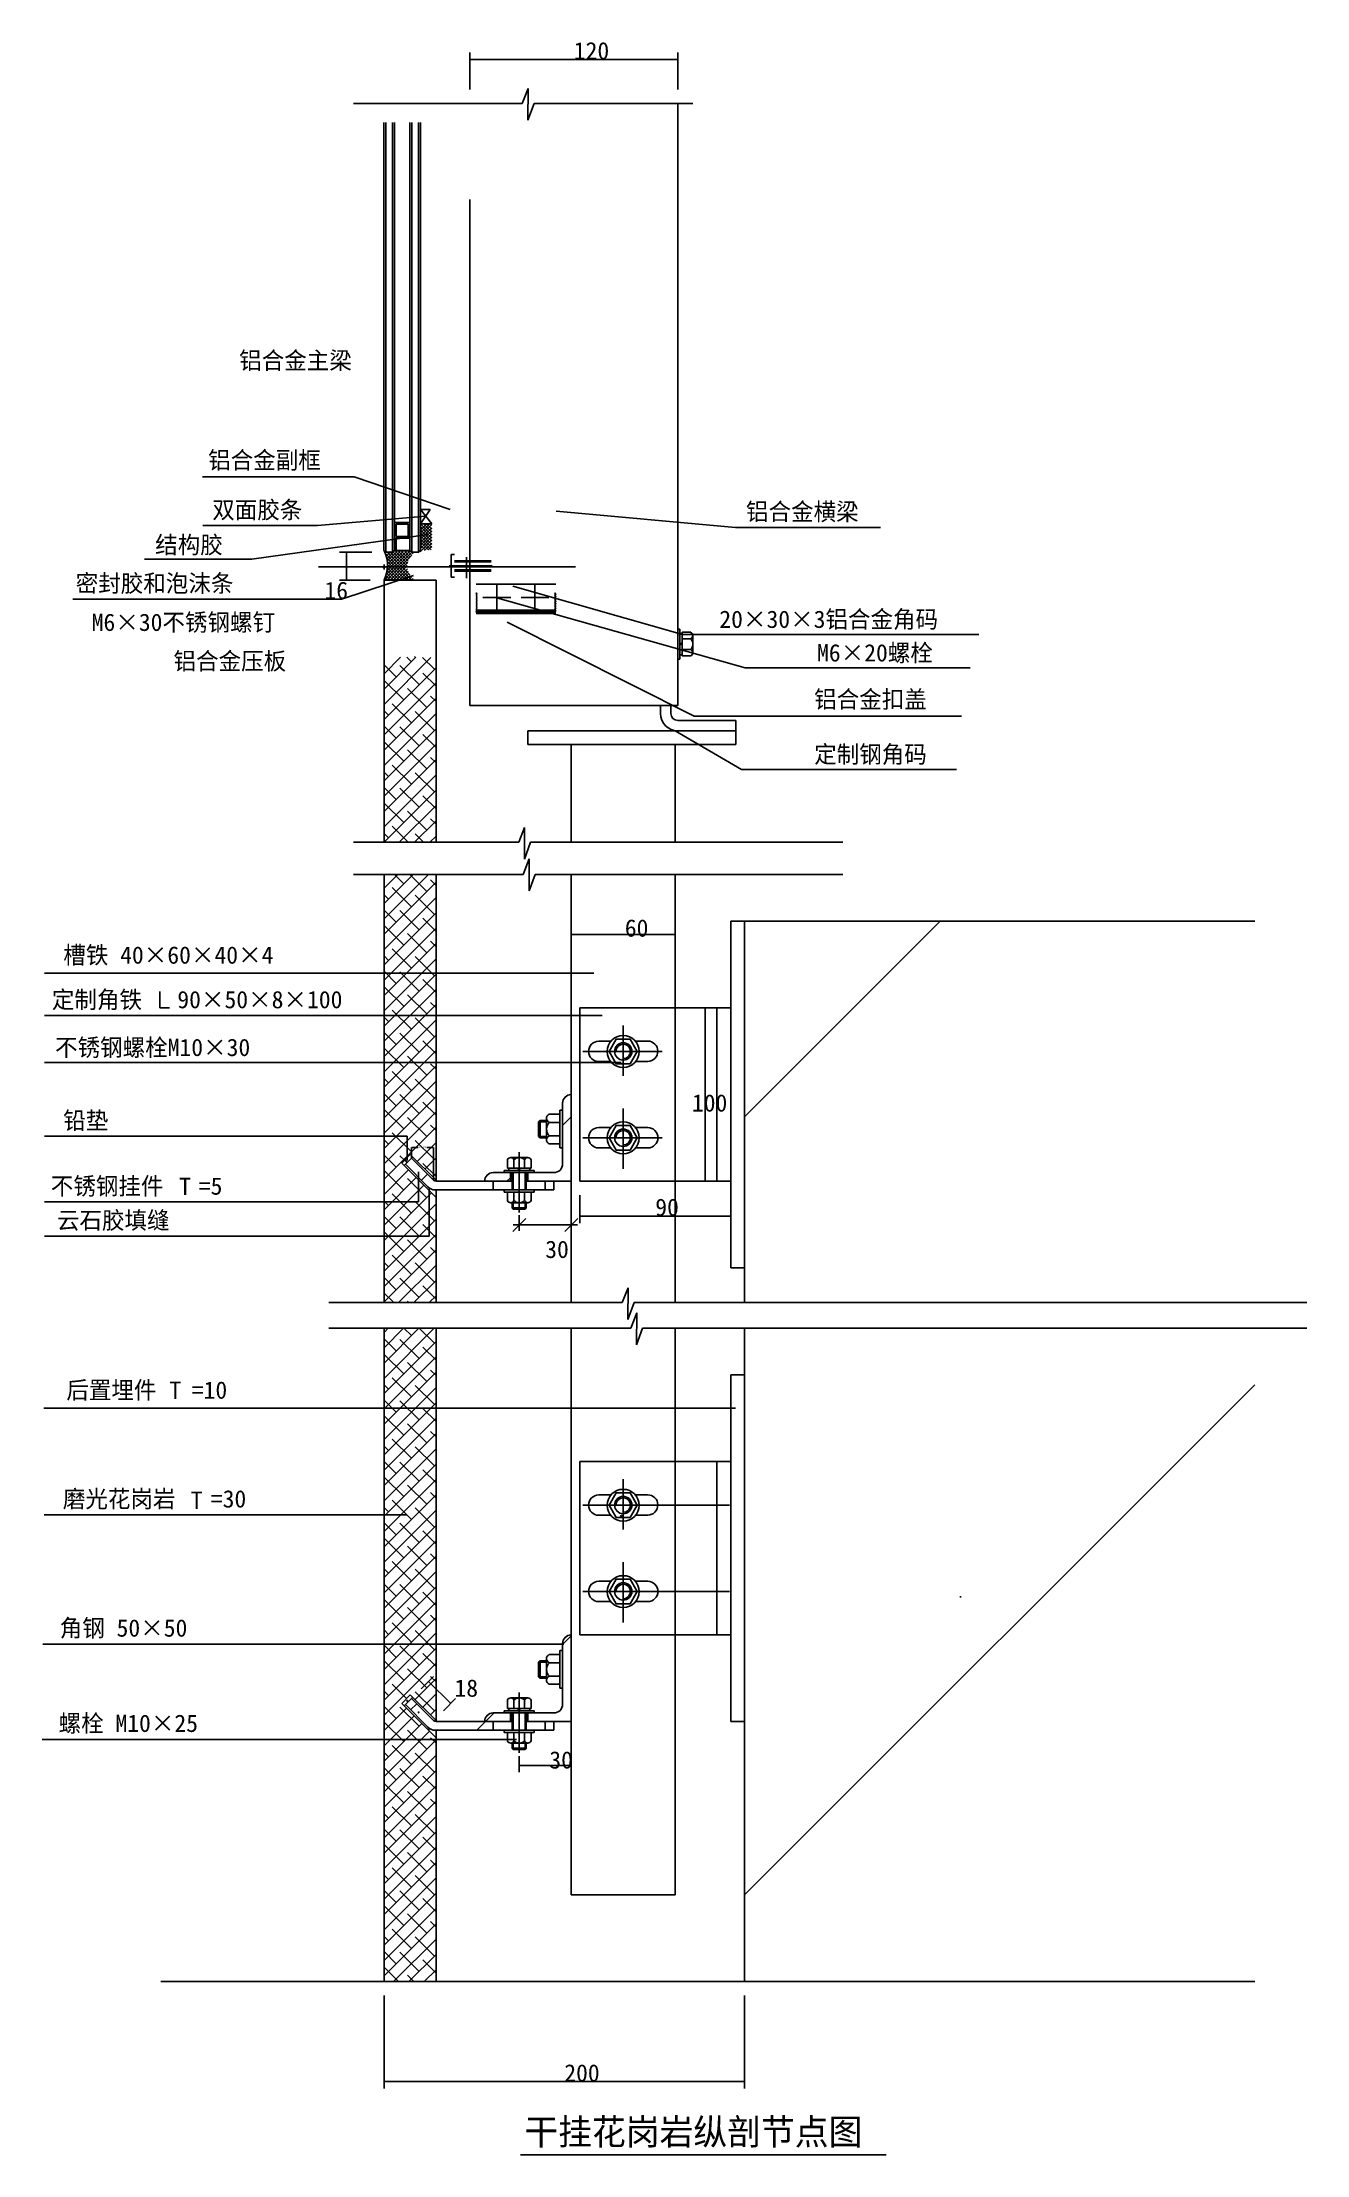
# Model space of a CAD drawing. Header units: metres. Extents: x -2665 to 3129, y 859 to 2078.
# Drawn here: x 2399 to 3129, y 859 to 2078 of the extents above; entities outside this region: 3.
import ezdxf

# ---------------------------------------------------------------- set-up
doc = ezdxf.new("R2010")
doc.units = ezdxf.units.M
for name, color, linetype in [('1', 1, 'Continuous'), ('2', 2, 'Continuous'), ('3', 5, 'Continuous'), ('4', 4, 'Continuous'), ('5', 3, 'Continuous'), ('8', 7, 'Continuous'), ('ALUMINUM-H', 8, 'Continuous'), ('C18', 4, 'Continuous'), ('Dim', 3, 'Continuous'), ('GRID', 8, 'Continuous')]:
    doc.layers.add(name, color=color, linetype=linetype)
doc.dimstyles.get("Standard").update_dxf_attribs({"dimtxt": 2.5, "dimasz": 2.5, "dimexe": 1.25, "dimexo": 0.625, "dimtad": 1, "dimcen": 2.5, "dimazin": 3, "dimtfac": 1, "dimtmove": 0, "dimatfit": 3})

# ---------------------------------------------------------------- blocks, each defined once
blk = doc.blocks.new('mp')
at = {"color": 1}
for p, q in [((-1.5, 0), (1.5, 0)), ((0, 1.5), (0, -1.5))]:
    blk.add_line(p, q, dxfattribs=at)
blk.add_circle((0, 0), 0.5, dxfattribs=at)
blk = doc.blocks.new('_ArchTick')
blk.add_line((0.47, 0), (-0.47, 0))
at = {"color": 0, "linetype": 'ByBlock'}
blk.add_lwpolyline([(-0.5, -0.5), (0.5, 0.5)], dxfattribs=at)
blk = doc.blocks.new('_CLOSEDFILLED')
at = {"color": 0, "linetype": 'BYBLOCK'}
blk.add_solid([(-1, 0.2), (0, 0), (-1, -0.2)], dxfattribs=at)
blk = doc.blocks.new('*D1')
for p, q in [((2612.42, 1433.66), (2612.42, 1439.82)), ((2612.67, 1439.82), (2616.285, 1439.82)), ((2621.285, 1439.82), (2624.9, 1439.82)), ((2625.15, 1420.93), (2625.15, 1439.82))]:
    blk.add_line(p, q)
at = {"layer": 'Defpoints'}
for p in [(2612.42, 1439.82), (2612.42, 1433.66), (2625.15, 1420.93)]:
    blk.add_point(p, dxfattribs=at)
at = {"layer": '1', "xscale": 0.25, "yscale": 0.25, "rotation": 180}
blk.add_blockref('_CLOSEDFILLED', (2612.42, 1439.82), dxfattribs=at)
at = {"layer": '1', "xscale": 0.25, "yscale": 0.25}
blk.add_blockref('_CLOSEDFILLED', (2625.15, 1439.82), dxfattribs=at)
at = {"layer": '1', "insert": (2618.785, 1439.82), "char_height": 1, "attachment_point": 5}
blk.add_mtext('12,73', dxfattribs=at)

msp = doc.modelspace()

# ---------------------------------------------------------------- hatches: boundary and pattern name
h = msp.add_hatch()
h.set_pattern_fill('AR-CONC', scale=5)
h.paths.add_polyline_path([(2804.56, 1570.36), (2804.56, 1370.36), (2804.56, 1350.32), (3098.94, 1350.32), (3098.94, 1570.36)])
h.paths.add_polyline_path([(2804.56, 1335.56), (2804.56, 1308.56), (2804.56, 1108.56), (2804.56, 958.56), (2806.06, 958.56), (3098.94, 958.56), (3098.94, 1335.56)])
h = msp.add_hatch()
h.set_pattern_fill('ANSI31', scale=100)
h.paths.add_polyline_path([(2804.56, 1570.36), (2804.56, 1370.36), (2804.56, 1350.32), (3098.94, 1350.32), (3098.94, 1570.36)])
h.paths.add_polyline_path([(2804.56, 1108.56), (2804.56, 958.56), (2806.06, 958.56), (3098.94, 958.56), (3098.94, 1335.56), (2804.56, 1335.56), (2804.56, 1308.56)])
at = {"layer": '3'}
h = msp.add_hatch(dxfattribs=at)
h.set_pattern_fill('AR-SAND', scale=0.5)
h.paths.add_polyline_path([(2610.51, 1792.47), (2610.51, 1799.47), (2603.51, 1799.47), (2603.51, 1792.47)])
h = msp.add_hatch(dxfattribs=at)
h.set_pattern_fill('NET', scale=10)
h.paths.add_polyline_path([(2611.51, 1784.47), (2611.51, 1791.47), (2602.51, 1791.47), (2602.51, 1784.47)])
at = {"layer": '4'}
h = msp.add_hatch(dxfattribs=at)
h.set_pattern_fill('ANSI32', scale=11.11)
h.paths.add_polyline_path([(2699.56, 1430.36, -0.41), (2694.56, 1425.36), (2679.56, 1425.36), (2679.56, 1420.36), (2704.56, 1420.36), (2704.56, 1470.36, 0.41), (2699.56, 1465.36)])
h.paths.add_polyline_path([(2701.54, 1424.98, -1), (2701.01, 1424.98, -1)])
h.paths.add_polyline_path([(2659.56, 1425.36, 0.41), (2654.56, 1420.36), (2655.56, 1420.36), (2669.52, 1420.36), (2669.52, 1425.36), (2665.88, 1425.36)])
h = msp.add_hatch(dxfattribs=at)
h.set_pattern_fill('ANSI37', scale=9)
h.paths.add_polyline_path([(2613.12, 1434.37), (2611.71, 1435.78), (2610.1, 1434.17), (2610.1, 1432.31, -1), (2609.75, 1432.31, -1), (2610.1, 1432.31), (2610.1, 1434.17), (2606.76, 1430.83), (2608.17, 1429.42)])
h = msp.add_hatch(dxfattribs=at)
h.set_pattern_fill('ANSI32', scale=11.11)
h.paths.add_polyline_path([(2689.56, 1420.35), (2694.56, 1420.35), (2694.56, 1415.35), (2689.56, 1415.35)])
h.paths.add_polyline_path([(2616.52, 1422.49), (2616.52, 1425.51, 0.41), (2616.7, 1425.68, 1), (2616.35, 1425.68, 0.41), (2616.52, 1425.51), (2616.52, 1422.49), (2608.88, 1430.13), (2612.42, 1433.66), (2625.15, 1420.93, 0.2), (2626.56, 1420.35), (2659.56, 1420.35), (2659.56, 1415.35), (2626.15, 1415.35, -0.2), (2621.9, 1417.11)])
h = msp.add_hatch(dxfattribs=at)
h.set_pattern_fill('DOTS', scale=9)
h.paths.add_polyline_path([(2626.56, 1420.93), (2626.56, 1420.35, -0.2), (2625.15, 1420.93), (2612.42, 1433.66), (2613.12, 1434.37)])
h.paths.add_polyline_path([(2621.9, 1417.11, 0.2), (2626.15, 1415.35), (2626.56, 1415.35), (2626.56, 1411.03), (2616.52, 1421.07), (2616.52, 1421.52, 0.43), (2616.7, 1421.69, 1), (2616.35, 1421.69, 0.4), (2616.52, 1421.52), (2616.52, 1421.07), (2609.62, 1427.97), (2611.04, 1427.97)])
h = msp.add_hatch(dxfattribs=at)
h.set_pattern_fill('ANSI32', scale=11.11)
h.paths.add_polyline_path([(2699.56, 1118.57, -0.41), (2694.56, 1113.57), (2679.56, 1113.57), (2679.56, 1108.57), (2704.56, 1108.57), (2704.56, 1158.57, 0.41), (2699.56, 1153.57)])
h.paths.add_polyline_path([(2701.54, 1113.19, -1), (2701.01, 1113.19, -1)])
h.paths.add_polyline_path([(2659.56, 1113.57, 0.41), (2654.56, 1108.57), (2655.56, 1108.57), (2669.52, 1108.57), (2669.52, 1113.57), (2665.88, 1113.57)])
h = msp.add_hatch(dxfattribs=at)
h.set_pattern_fill('ANSI37', scale=9)
h.paths.add_polyline_path([(2613.12, 1122.58), (2611.71, 1123.99), (2610.1, 1122.38), (2610.1, 1120.52, -1), (2609.75, 1120.52, -1), (2610.1, 1120.52), (2610.1, 1122.38), (2606.76, 1119.04), (2608.17, 1117.63)])
h = msp.add_hatch(dxfattribs=at)
h.set_pattern_fill('ANSI32', scale=11.11)
h.paths.add_polyline_path([(2689.56, 1108.56), (2694.56, 1108.56), (2694.56, 1103.56), (2689.56, 1103.56)])
h.paths.add_polyline_path([(2616.52, 1110.7), (2616.52, 1113.72, 0.41), (2616.7, 1113.89, 1), (2616.35, 1113.89, 0.41), (2616.52, 1113.72), (2616.52, 1110.7), (2608.88, 1118.34), (2612.42, 1121.87), (2625.15, 1109.14, 0.2), (2626.56, 1108.56), (2659.56, 1108.56), (2659.56, 1103.56), (2626.15, 1103.56, -0.2), (2621.9, 1105.32)])
h = msp.add_hatch(dxfattribs=at)
h.set_pattern_fill('DOTS', scale=9)
h.paths.add_polyline_path([(2626.56, 1109.14), (2626.56, 1108.56, -0.2), (2625.15, 1109.14), (2612.42, 1121.87), (2613.12, 1122.58)])
h.paths.add_polyline_path([(2621.9, 1105.32, 0.2), (2626.15, 1103.56), (2626.56, 1103.56), (2626.56, 1099.24), (2616.52, 1109.28), (2616.52, 1109.73, 0.43), (2616.7, 1109.9, 1), (2616.35, 1109.9, 0.4), (2616.52, 1109.73), (2616.52, 1109.28), (2609.62, 1116.18), (2611.04, 1116.18)])
at = {"layer": '8'}
h = msp.add_hatch(dxfattribs=at)
h.set_pattern_fill('ANSI37', scale=0.1)
h.paths.add_polyline_path([(2649.67, 1759.79), (2650.27, 1759.79), (2650.27, 1749.79), (2695.07, 1749.79), (2695.07, 1759.79), (2695.67, 1759.79), (2695.67, 1748.79), (2649.67, 1748.79)])

# ---------------------------------------------------------------- linework, layer by layer
for p, q in [((2676.25, 2042.23), (2679.68, 2050.91)), ((2679.68, 2050.91), (2679.59, 2032.56)), ((2578.95, 2042.23), (2676.25, 2042.23)), ((2679.59, 2032.56), (2683.09, 2042.23)), ((2683.09, 2042.23), (2774.78, 2042.23)), ((2596.56, 1704.37), (2614.97, 1722.78)), ((2596.56, 1713.21), (2606.13, 1722.78)), ((2596.56, 1695.53), (2623.58, 1722.55)), ((2612.34, 1720.15), (2609.72, 1722.78)), ((2614.48, 1723.1), (2614.16, 1722.78)), ((2625.6, 1715.73), (2618.78, 1722.55)), ((2603.51, 1711.31), (2596.56, 1718.26)), ((2596.56, 1686.69), (2626.56, 1716.69)), ((2596.56, 1677.85), (2626.56, 1707.85)), ((2607.92, 1698.06), (2596.88, 1709.1)), ((2616.76, 1706.89), (2605.71, 1717.94)), ((2626.56, 1705.94), (2618.97, 1713.52)), ((2596.56, 1669.01), (2626.56, 1699.01)), ((2612.34, 1684.8), (2601.3, 1695.85)), ((2621.18, 1693.64), (2610.13, 1704.69)), ((2626.56, 1697.1), (2623.39, 1700.27)), ((2599.09, 1689.22), (2596.56, 1691.74)), ((2596.56, 1660.17), (2626.56, 1690.17)), ((2603.51, 1675.96), (2596.56, 1682.9)), ((2616.76, 1671.54), (2605.71, 1682.59)), ((2625.6, 1680.38), (2614.55, 1691.43)), ((2596.56, 1651.34), (2626.56, 1681.34)), ((2596.56, 1642.5), (2626.56, 1672.5)), ((2607.92, 1662.7), (2596.88, 1673.75)), ((2626.56, 1670.58), (2618.97, 1678.17)), ((2596.56, 1633.66), (2626.56, 1663.66)), ((2612.34, 1649.44), (2601.3, 1660.49)), ((2621.18, 1658.28), (2610.13, 1669.33)), ((2626.56, 1661.74), (2623.39, 1664.91)), ((2599.09, 1653.86), (2596.56, 1656.39)), ((2596.56, 1624.82), (2626.56, 1654.82)), ((2603.51, 1640.6), (2596.56, 1647.55)), ((2596.56, 1615.98), (2626.56, 1645.98)), ((2616.76, 1636.18), (2605.71, 1647.23)), ((2625.6, 1645.02), (2614.55, 1656.07)), ((2607.92, 1627.35), (2596.88, 1638.39)), ((2605.35, 1615.93), (2626.56, 1637.14)), ((2621.18, 1622.93), (2610.13, 1633.97)), ((2626.56, 1635.23), (2618.97, 1642.81)), ((2610.5, 1615.93), (2601.3, 1625.14)), ((2614.19, 1615.93), (2626.56, 1628.3)), ((2626.56, 1626.39), (2623.39, 1629.56)), ((2674.26, 1615.93), (2677.65, 1624.55)), ((2677.65, 1624.55), (2677.57, 1606.2)), ((2578.95, 1615.93), (2674.26, 1615.93)), ((2599.09, 1618.51), (2596.56, 1621.03)), ((2619.34, 1615.93), (2614.55, 1620.72)), ((2623.03, 1615.93), (2626.56, 1619.46)), ((2677.57, 1606.2), (2681.09, 1615.93)), ((2681.09, 1615.93), (2861.27, 1615.93)), ((2578.95, 1597.37), (2676.82, 1597.37)), ((2596.56, 1571.79), (2622.14, 1597.37)), ((2596.56, 1580.63), (2613.3, 1597.37)), ((2596.56, 1589.46), (2604.47, 1597.37)), ((2607.92, 1591.99), (2602.54, 1597.37)), ((2621.18, 1587.57), (2611.38, 1597.37)), ((2676.82, 1597.37), (2680.34, 1606.31)), ((2680.34, 1606.31), (2680.26, 1587.96)), ((2680.26, 1587.96), (2683.66, 1597.37)), ((2683.66, 1597.37), (2861.27, 1597.37)), ((2596.56, 1562.95), (2626.56, 1592.95)), ((2599.09, 1583.15), (2596.56, 1585.68)), ((2612.34, 1578.73), (2601.3, 1589.78)), ((2625.6, 1574.31), (2614.55, 1585.36)), ((2626.56, 1591.03), (2623.39, 1594.2)), ((2596.56, 1554.11), (2626.56, 1584.11)), ((2603.51, 1569.89), (2596.56, 1576.84)), ((2596.56, 1545.27), (2626.56, 1575.27)), ((2616.76, 1565.47), (2605.71, 1576.52)), ((2596.56, 1536.43), (2626.56, 1566.43)), ((2607.92, 1556.63), (2596.88, 1567.68)), ((2621.18, 1552.22), (2610.13, 1563.26)), ((2626.56, 1564.52), (2618.97, 1572.1)), ((2596.56, 1527.59), (2626.56, 1557.59)), ((2599.09, 1547.8), (2596.56, 1550.32)), ((2596.56, 1518.75), (2626.56, 1548.75)), ((2612.34, 1543.38), (2601.3, 1554.42)), ((2625.6, 1538.96), (2614.55, 1550.01)), ((2626.56, 1555.68), (2623.39, 1558.84)), ((2603.51, 1534.54), (2596.56, 1541.48)), ((2596.56, 1509.91), (2626.56, 1539.91)), ((2616.76, 1530.12), (2605.71, 1541.17)), ((2626.56, 1529.16), (2618.97, 1536.75)), ((2467.2, 1529.83), (2467.2, 1520.32)), ((2596.56, 1501.08), (2626.56, 1531.08)), ((2607.92, 1521.28), (2596.88, 1532.33)), ((2621.18, 1516.86), (2610.13, 1527.91)), ((2467.2, 1520.32), (2472.7, 1520.32)), ((2596.56, 1492.24), (2626.56, 1522.24)), ((2599.09, 1512.44), (2596.56, 1514.97)), ((2596.56, 1483.4), (2626.56, 1513.4)), ((2612.34, 1508.02), (2601.3, 1519.07)), ((2625.6, 1503.6), (2614.55, 1514.65)), ((2626.56, 1520.32), (2623.39, 1523.49)), ((2603.51, 1499.18), (2596.56, 1506.13)), ((2596.56, 1474.56), (2626.56, 1504.56)), ((2616.76, 1494.76), (2605.71, 1505.81)), ((2626.56, 1493.81), (2618.97, 1501.39)), ((2734.56, 1510.21), (2734.56, 1481.23)), ((2596.56, 1465.72), (2626.56, 1495.72)), ((2607.92, 1485.92), (2596.88, 1496.97)), ((2621.18, 1481.5), (2610.13, 1492.55)), ((2626.56, 1484.97), (2623.39, 1488.13)), ((2596.56, 1456.88), (2626.56, 1486.88)), ((2599.09, 1477.09), (2596.56, 1479.61)), ((2596.56, 1448.04), (2626.56, 1478.04)), ((2612.34, 1472.67), (2601.3, 1483.71)), ((2625.6, 1468.25), (2614.55, 1479.29)), ((2603.51, 1463.83), (2596.56, 1470.77)), ((2596.56, 1439.2), (2626.56, 1469.2)), ((2616.76, 1459.41), (2605.71, 1470.46)), ((2626.56, 1458.45), (2618.97, 1466.04)), ((2596.56, 1430.36), (2626.56, 1460.36)), ((2596.56, 1421.53), (2626.56, 1451.53)), ((2607.92, 1450.57), (2596.88, 1461.62)), ((2621.18, 1446.15), (2610.13, 1457.2)), ((2626.56, 1449.61), (2623.39, 1452.78)), ((2734.56, 1427.53), (2734.56, 1462.31)), ((2734.56, 1427.53), (2734.56, 1462.31)), ((2734.56, 1460.39), (2734.56, 1431.41)), ((2599.09, 1441.73), (2596.56, 1444.26)), ((2612.34, 1437.31), (2601.3, 1448.36)), ((2625.6, 1432.89), (2614.55, 1443.94)), ((2615.68, 1431.81), (2626.56, 1442.69)), ((2603.51, 1428.47), (2596.56, 1435.42)), ((2596.56, 1412.69), (2610.73, 1426.86)), ((2607.92, 1415.21), (2596.88, 1426.26)), ((2608.37, 1432.44), (2605.71, 1435.1)), ((2626.56, 1423.09), (2618.97, 1430.68)), ((2620.1, 1427.39), (2626.56, 1433.85)), ((2674.56, 1402.28), (2674.56, 1437.05)), ((2596.56, 1403.85), (2615.15, 1422.44)), ((2596.56, 1395.01), (2619.57, 1418.02)), ((2621.18, 1410.79), (2610.13, 1421.84)), ((2624.52, 1422.97), (2626.56, 1425.01)), ((2596.56, 1386.17), (2623.99, 1413.6)), ((2599.09, 1406.37), (2596.56, 1408.9)), ((2596.56, 1377.33), (2626.56, 1407.33)), ((2612.34, 1401.96), (2601.3, 1413)), ((2625.6, 1397.54), (2614.55, 1408.58)), ((2603.51, 1393.12), (2596.56, 1400.06)), ((2596.56, 1368.49), (2626.56, 1398.49)), ((2596.56, 1359.65), (2626.56, 1389.65)), ((2607.92, 1379.86), (2596.88, 1390.91)), ((2616.76, 1388.7), (2605.71, 1399.75)), ((2626.56, 1387.74), (2618.97, 1395.33)), ((2596.56, 1350.82), (2626.56, 1380.82)), ((2612.34, 1366.6), (2601.3, 1377.65)), ((2621.18, 1375.44), (2610.13, 1386.49)), ((2626.56, 1378.9), (2623.39, 1382.07)), ((2599.09, 1371.02), (2596.56, 1373.55)), ((2604.9, 1350.32), (2626.56, 1371.98)), ((2625.6, 1362.18), (2614.55, 1373.23)), ((2603.51, 1357.76), (2596.56, 1364.71)), ((2602.11, 1350.32), (2596.88, 1355.55)), ((2616.76, 1353.34), (2605.71, 1364.39)), ((2613.74, 1350.32), (2626.56, 1363.14)), ((2626.56, 1352.38), (2618.97, 1359.97)), ((2622.58, 1350.32), (2626.56, 1354.3)), ((2733.96, 1350.32), (2737.34, 1358.9)), ((2737.34, 1358.9), (2737.26, 1340.55)), ((2564.75, 1350.32), (2733.96, 1350.32)), ((2737.26, 1340.55), (2740.79, 1350.32)), ((2738.89, 1335.56), (2742.36, 1344.37)), ((2740.79, 1350.32), (3128.94, 1350.32)), ((2742.36, 1344.37), (2742.27, 1326.02)), ((2564.75, 1335.56), (2738.89, 1335.56)), ((2596.56, 1324.3), (2607.83, 1335.56)), ((2596.56, 1333.14), (2598.99, 1335.56)), ((2596.56, 1306.62), (2625.5, 1335.56)), ((2596.56, 1315.46), (2616.66, 1335.56)), ((2603.51, 1322.41), (2596.56, 1329.35)), ((2616.76, 1317.99), (2605.71, 1329.03)), ((2612.34, 1331.24), (2608.02, 1335.56)), ((2625.6, 1326.82), (2616.86, 1335.56)), ((2742.27, 1326.02), (2745.73, 1335.56)), ((2745.73, 1335.56), (3128.94, 1335.56)), ((2596.56, 1297.78), (2626.56, 1327.78)), ((2596.56, 1288.94), (2626.56, 1318.94)), ((2607.92, 1309.15), (2596.88, 1320.2)), ((2626.56, 1317.03), (2618.97, 1324.62)), ((2596.56, 1280.1), (2626.56, 1310.1)), ((2612.34, 1295.89), (2601.3, 1306.94)), ((2621.18, 1304.73), (2610.13, 1315.78)), ((2626.56, 1308.19), (2623.39, 1311.36)), ((2599.09, 1300.31), (2596.56, 1302.83)), ((2596.56, 1271.27), (2626.56, 1301.27)), ((2603.51, 1287.05), (2596.56, 1294)), ((2596.56, 1262.43), (2626.56, 1292.43)), ((2616.76, 1282.63), (2605.71, 1293.68)), ((2625.6, 1291.47), (2614.55, 1302.52)), ((2596.56, 1253.59), (2626.56, 1283.59)), ((2607.92, 1273.79), (2596.88, 1284.84)), ((2621.18, 1269.37), (2610.13, 1280.42)), ((2626.56, 1281.67), (2618.97, 1289.26)), ((2596.56, 1244.75), (2626.56, 1274.75)), ((2612.34, 1260.53), (2601.3, 1271.58)), ((2626.56, 1272.83), (2623.39, 1276)), ((2599.09, 1264.95), (2596.56, 1267.48)), ((2596.56, 1235.91), (2626.56, 1265.91)), ((2603.51, 1251.69), (2596.56, 1258.64)), ((2596.56, 1227.07), (2626.56, 1257.07)), ((2616.76, 1247.28), (2605.71, 1258.32)), ((2625.6, 1256.11), (2614.55, 1267.16)), ((2596.56, 1218.23), (2626.56, 1248.23)), ((2607.92, 1238.44), (2596.88, 1249.49)), ((2621.18, 1234.02), (2610.13, 1245.07)), ((2626.56, 1246.32), (2618.97, 1253.9)), ((2734.56, 1248.4), (2734.56, 1219.42)), ((2596.56, 1209.39), (2626.56, 1239.39)), ((2599.09, 1229.6), (2596.56, 1232.12)), ((2612.34, 1225.18), (2601.3, 1236.23)), ((2625.6, 1220.76), (2614.55, 1231.81)), ((2626.56, 1237.48), (2623.39, 1240.65)), ((2596.56, 1200.56), (2626.56, 1230.56)), ((2603.51, 1216.34), (2596.56, 1223.29)), ((2596.56, 1191.72), (2626.56, 1221.72)), ((2616.76, 1211.92), (2605.71, 1222.97)), ((2596.56, 1182.88), (2626.56, 1212.88)), ((2607.92, 1203.08), (2596.88, 1214.13)), ((2621.18, 1198.66), (2610.13, 1209.71)), ((2626.56, 1210.96), (2618.97, 1218.55)), ((2596.56, 1174.04), (2626.56, 1204.04)), ((2596.56, 1165.2), (2626.56, 1195.2)), ((2612.34, 1189.82), (2601.3, 1200.87)), ((2625.6, 1185.4), (2614.55, 1196.45)), ((2626.56, 1202.12), (2623.39, 1205.29)), ((2734.56, 1165.73), (2734.56, 1200.5)), ((2734.56, 1165.73), (2734.56, 1200.5)), ((2734.56, 1198.58), (2734.56, 1169.6)), ((2603.51, 1180.98), (2596.56, 1187.93)), ((2596.56, 1156.36), (2626.56, 1186.36)), ((2616.76, 1176.56), (2605.71, 1187.61)), ((2626.56, 1175.61), (2618.97, 1183.19)), ((2596.56, 1147.52), (2626.56, 1177.52)), ((2607.92, 1167.73), (2596.88, 1178.77)), ((2621.18, 1163.31), (2610.13, 1174.36)), ((2596.56, 1138.68), (2626.56, 1168.68)), ((2596.56, 1129.84), (2626.56, 1159.84)), ((2612.34, 1154.47), (2601.3, 1165.52)), ((2625.6, 1150.05), (2614.55, 1161.1)), ((2626.56, 1166.77), (2623.39, 1169.94)), ((2603.51, 1145.63), (2596.56, 1152.57)), ((2596.56, 1121.01), (2626.56, 1151.01)), ((2616.76, 1141.21), (2605.71, 1152.26)), ((2626.56, 1140.25), (2618.97, 1147.84)), ((2596.56, 1112.17), (2626.56, 1142.17)), ((2607.92, 1132.37), (2596.88, 1143.42)), ((2621.18, 1127.95), (2610.13, 1139)), ((2599.09, 1123.53), (2596.56, 1126.06)), ((2609.59, 1121.87), (2601.3, 1130.16)), ((2614.47, 1121.24), (2626.56, 1133.33)), ((2625.6, 1114.69), (2614.55, 1125.74)), ((2618.89, 1116.82), (2626.56, 1124.49)), ((2674.56, 1090.49), (2674.56, 1125.26)), ((2603.51, 1110.27), (2596.56, 1117.22)), ((2596.56, 1103.33), (2609.52, 1116.29)), ((2596.56, 1094.49), (2613.94, 1111.87)), ((2616.76, 1105.85), (2605.71, 1116.9)), ((2596.56, 1085.65), (2618.36, 1107.45)), ((2596.56, 1076.81), (2622.78, 1103.03)), ((2596.56, 1067.97), (2626.56, 1097.97)), ((2607.92, 1097.02), (2596.88, 1108.06)), ((2621.18, 1092.6), (2610.13, 1103.64)), ((2599.09, 1088.18), (2596.56, 1090.7)), ((2596.56, 1059.13), (2626.56, 1089.13)), ((2612.34, 1083.76), (2601.3, 1094.81)), ((2625.6, 1079.34), (2614.55, 1090.39)), ((2603.51, 1074.92), (2596.56, 1081.86)), ((2596.56, 1050.3), (2626.56, 1080.3)), ((2607.92, 1061.66), (2596.88, 1072.71)), ((2616.76, 1070.5), (2605.71, 1081.55)), ((2626.56, 1069.54), (2618.97, 1077.13)), ((2596.56, 1041.46), (2626.56, 1071.46)), ((2596.56, 1032.62), (2626.56, 1062.62)), ((2621.18, 1057.24), (2610.13, 1068.29)), ((2626.56, 1060.7), (2623.39, 1063.87)), ((2599.09, 1052.82), (2596.56, 1055.35)), ((2596.56, 1023.78), (2626.56, 1053.78)), ((2612.34, 1048.4), (2601.3, 1059.45)), ((2625.6, 1043.98), (2614.55, 1055.03)), ((2603.51, 1039.56), (2596.56, 1046.51)), ((2596.56, 1014.94), (2626.56, 1044.94)), ((2607.92, 1026.3), (2596.88, 1037.35)), ((2616.76, 1035.14), (2605.71, 1046.19)), ((2626.56, 1034.19), (2618.97, 1041.77)), ((2596.56, 1006.1), (2626.56, 1036.1)), ((2596.56, 997.26), (2626.56, 1027.26)), ((2612.34, 1013.05), (2601.3, 1024.09)), ((2621.18, 1021.89), (2610.13, 1032.93)), ((2626.56, 1025.35), (2623.39, 1028.51)), ((2599.09, 1017.47), (2596.56, 1019.99)), ((2596.56, 988.42), (2626.56, 1018.42)), ((2625.6, 1008.63), (2614.55, 1019.68)), ((2603.51, 1004.21), (2596.56, 1011.15)), ((2596.56, 979.58), (2626.56, 1009.58)), ((2596.56, 970.75), (2626.56, 1000.75)), ((2607.92, 990.95), (2596.88, 1002)), ((2616.76, 999.79), (2605.71, 1010.84)), ((2626.56, 998.83), (2618.97, 1006.42)), ((2596.56, 961.91), (2626.56, 991.91)), ((2612.34, 977.69), (2601.3, 988.74)), ((2621.18, 986.53), (2610.13, 997.58)), ((2626.56, 989.99), (2623.39, 993.16)), ((2599.09, 982.11), (2596.56, 984.64)), ((2603.51, 968.85), (2596.56, 975.8)), ((2602.05, 958.56), (2626.56, 983.07)), ((2616.76, 964.43), (2605.71, 975.48)), ((2625.6, 973.27), (2614.55, 984.32)), ((2604.96, 958.56), (2596.88, 966.64)), ((2610.89, 958.56), (2626.56, 974.23)), ((2626.56, 963.48), (2618.97, 971.06)), ((2619.73, 958.56), (2626.56, 965.39)), ((2613.8, 958.56), (2610.13, 962.22)), ((2675.32, 858.61), (2886.31, 858.61))]:
    msp.add_line(p, q)
at = {"layer": '1'}
for p, q in [((2646.06, 2050.23), (2646.06, 2071.65)), ((2646.06, 2067.65), (2766.06, 2067.65)), ((2766.06, 2050.23), (2766.06, 2071.65)), ((2589.56, 1783.26), (2570.87, 1783.26)), ((2574.87, 1767.26), (2574.87, 1783.26)), ((2613.63, 1769.82), (2572.02, 1756.16)), ((2588.56, 1767.26), (2570.87, 1767.26)), ((2695.67, 1764.93), (2649.67, 1764.93)), ((2695.07, 1749.79), (2650.27, 1749.79)), ((2802.89, 1657.98), (2926.91, 1657.98)), ((2704.56, 1589.37), (2704.56, 1558.77)), ((2764.56, 1589.37), (2764.56, 1558.77)), ((2704.56, 1562.77), (2764.56, 1562.77)), ((2780.56, 1520.36), (2777.82, 1520.36)), ((2781.82, 1520.36), (2781.82, 1420.36)), ((2609.93, 1446.29), (2609.93, 1432.31)), ((2616.37, 1425.69), (2616.37, 1408.56)), ((2622.54, 1416.02), (2622.54, 1388.63)), ((2780.56, 1420.36), (2777.82, 1420.36)), ((2709.56, 1412.36), (2709.56, 1396.22)), ((2796.56, 1412.36), (2796.56, 1396.22)), ((2709.56, 1400.22), (2796.56, 1400.22)), ((2618.07, 1127.53), (2625.11, 1134.57)), ((2622.28, 1131.74), (2635.01, 1119.01)), ((2630.8, 1114.8), (2637.84, 1121.84)), ((2674.56, 1088.54), (2674.56, 1079.31)), ((2674.56, 1083.31), (2704.56, 1083.31)), ((2704.56, 1082.49), (2704.56, 1079.31)), ((2596.56, 950.56), (2596.56, 896.8)), ((2804.56, 950.56), (2804.56, 896.8)), ((2596.56, 900.8), (2804.56, 900.8))]:
    msp.add_line(p, q, dxfattribs=at)
at = {"layer": '2'}
for p, q in [((2766.06, 1694.78), (2766.06, 2042.23)), ((2646.06, 1694.78), (2646.06, 1986.76)), ((2646.06, 1817.25), (2646.06, 1912.07)), ((2635.21, 1768.93), (2635.21, 1781.93)), ((2635.21, 1781.93), (2637.21, 1781.93)), ((2644.21, 1780.43), (2644.21, 1768.43)), ((2635.21, 1768.93), (2637.21, 1768.93)), ((2626.56, 1767.26), (2596.56, 1767.26)), ((2596.56, 1767.26), (2596.56, 1615.93)), ((2626.56, 1767.26), (2626.56, 1615.93)), ((2767.3, 1736.37), (2768.53, 1736.37)), ((2767.3, 1730.39), (2768.53, 1731.1)), ((2768.53, 1737.08), (2768.53, 1723.48)), ((2767.3, 1729.81), (2768.53, 1730.53)), ((2767.3, 1724.19), (2768.53, 1724.19)), ((2766.06, 1694.78), (2646.06, 1694.78)), ((2756.06, 1695.28), (2756.06, 1690.28)), ((2762.06, 1695.28), (2762.06, 1690.28)), ((2799.56, 1686.28), (2766.06, 1686.28)), ((2799.56, 1686.28), (2799.56, 1680.28)), ((2679.56, 1680.28), (2679.56, 1672.28)), ((2799.56, 1680.28), (2679.56, 1680.28)), ((2679.56, 1672.28), (2799.56, 1672.28)), ((2704.56, 1672.28), (2704.56, 1615.93)), ((2764.56, 1672.28), (2764.56, 1615.93)), ((2799.56, 1680.28), (2799.56, 1672.28)), ((2596.56, 1597.37), (2596.56, 1350.32)), ((2626.56, 1597.37), (2626.56, 1420.93)), ((2704.56, 1597.37), (2704.56, 1350.32)), ((2764.56, 1597.37), (2764.56, 1350.32)), ((2804.56, 1570.36), (2796.56, 1570.36)), ((2796.56, 1570.36), (2796.56, 1370.36)), ((2804.56, 1570.36), (3098.94, 1570.36)), ((2804.56, 1370.36), (2804.56, 1570.36)), ((2709.56, 1520.36), (2796.56, 1520.36)), ((2709.56, 1520.36), (2709.56, 1420.36)), ((2788.56, 1520.36), (2788.56, 1420.36)), ((2796.56, 1420.36), (2796.56, 1520.36)), ((2711.23, 1495.27), (2756.98, 1495.27)), ((2699.56, 1430.36), (2699.56, 1465.36)), ((2704.56, 1420.36), (2704.56, 1470.36)), ((2686.71, 1455.46), (2685.75, 1454.63)), ((2685.75, 1454.63), (2685.75, 1446.09)), ((2686.71, 1455.46), (2690.22, 1455.46)), ((2686.71, 1455.46), (2686.71, 1445.41)), ((2685.75, 1446.09), (2686.71, 1445.41)), ((2686.71, 1445.41), (2690.22, 1445.41)), ((2711.23, 1445.45), (2756.98, 1445.45)), ((2611.71, 1435.78), (2606.76, 1430.83)), ((2626.56, 1411.03), (2606.76, 1430.83)), ((2613.12, 1434.37), (2608.17, 1429.42)), ((2612.42, 1433.66), (2608.88, 1430.13)), ((2621.9, 1417.11), (2608.88, 1430.13)), ((2626.56, 1420.93), (2611.71, 1435.78)), ((2625.15, 1420.93), (2612.42, 1433.66)), ((2668.47, 1427.84), (2668.47, 1426.6)), ((2674.45, 1427.84), (2673.74, 1426.6)), ((2675.03, 1427.84), (2674.31, 1426.6)), ((2680.65, 1427.84), (2680.65, 1426.6)), ((2626.15, 1415.35), (2694.56, 1415.35)), ((2626.56, 1421.14), (2626.56, 1420.93)), ((2626.56, 1420.35), (2669.52, 1420.35)), ((2694.56, 1425.36), (2659.56, 1425.36)), ((2659.56, 1415.35), (2659.56, 1420.35)), ((2669.52, 1420.35), (2669.52, 1425.35)), ((2670.52, 1415.36), (2670.52, 1425.36)), ((2679.56, 1420.35), (2679.56, 1425.35)), ((2679.56, 1420.35), (2704.56, 1420.35)), ((2689.56, 1415.35), (2689.56, 1420.35)), ((2694.56, 1415.35), (2694.56, 1420.35)), ((2796.56, 1420.36), (2709.56, 1420.36)), ((2626.56, 1411.03), (2626.56, 1350.32)), ((2670.52, 1405.07), (2670.52, 1407.88)), ((2671.07, 1404.3), (2670.52, 1405.07)), ((2678.56, 1405.07), (2670.52, 1405.07)), ((2677.9, 1404.3), (2671.07, 1404.3)), ((2678.56, 1405.07), (2677.9, 1404.3)), ((2678.56, 1405.07), (2678.56, 1407.88)), ((2796.56, 1370.36), (2804.56, 1370.36)), ((2804.56, 1370.36), (2804.56, 1350.32)), ((2596.56, 1335.56), (2596.56, 958.56)), ((2626.56, 1335.56), (2626.56, 1109.14)), ((2704.56, 1335.56), (2704.56, 1008.56)), ((2764.56, 1335.56), (2764.56, 1008.56)), ((2804.56, 1308.56), (2804.56, 1335.56)), ((2804.56, 1308.56), (2796.56, 1308.56)), ((2796.56, 1308.56), (2796.56, 1108.56)), ((2804.56, 1108.56), (2804.56, 1308.56)), ((2709.56, 1258.56), (2709.56, 1158.56)), ((2709.56, 1258.56), (2796.56, 1258.56)), ((2788.56, 1258.56), (2788.56, 1158.56)), ((2711.23, 1233.47), (2756.98, 1233.47)), ((2711.23, 1183.65), (2756.98, 1183.65)), ((2704.56, 1108.57), (2704.56, 1158.57)), ((2796.56, 1158.56), (2709.56, 1158.56)), ((2626.56, 1149.23), (2626.56, 1109.14)), ((2699.56, 1118.57), (2699.56, 1153.57)), ((2686.71, 1143.67), (2685.75, 1142.84)), ((2685.75, 1142.84), (2685.75, 1134.3)), ((2685.75, 1134.3), (2686.71, 1133.62)), ((2686.71, 1143.67), (2690.22, 1143.67)), ((2686.71, 1143.67), (2686.71, 1133.62)), ((2611.71, 1123.99), (2606.76, 1119.04)), ((2613.12, 1122.58), (2608.17, 1117.63)), ((2612.42, 1121.87), (2608.88, 1118.34)), ((2626.56, 1109.14), (2611.71, 1123.99)), ((2625.15, 1109.14), (2612.42, 1121.87)), ((2686.71, 1133.62), (2690.22, 1133.62)), ((2626.56, 1099.24), (2606.76, 1119.04)), ((2621.9, 1105.32), (2608.88, 1118.34)), ((2626.56, 1109.35), (2626.56, 1109.14)), ((2694.56, 1113.57), (2659.56, 1113.57)), ((2668.47, 1116.05), (2668.47, 1114.81)), ((2669.52, 1108.56), (2669.52, 1113.56)), ((2670.52, 1103.57), (2670.52, 1113.57)), ((2674.45, 1116.05), (2673.74, 1114.81)), ((2675.03, 1116.05), (2674.31, 1114.81)), ((2678.56, 1103.57), (2678.56, 1113.57)), ((2679.56, 1108.56), (2679.56, 1113.56)), ((2680.65, 1116.05), (2680.65, 1114.81)), ((2626.15, 1103.56), (2694.56, 1103.56)), ((2626.56, 1108.56), (2669.52, 1108.56)), ((2626.56, 1099.24), (2626.56, 958.56)), ((2659.56, 1103.56), (2659.56, 1108.56)), ((2679.56, 1108.56), (2704.56, 1108.56)), ((2689.56, 1103.56), (2689.56, 1108.56)), ((2694.56, 1103.56), (2694.56, 1108.56)), ((2796.56, 1108.56), (2804.56, 1108.56)), ((2804.56, 1108.56), (2804.56, 958.56)), ((2670.52, 1093.28), (2670.52, 1096.09)), ((2671.07, 1092.51), (2670.52, 1093.28)), ((2678.56, 1093.28), (2670.52, 1093.28)), ((2677.9, 1092.51), (2671.07, 1092.51)), ((2678.56, 1093.28), (2677.9, 1092.51)), ((2678.56, 1093.28), (2678.56, 1096.09)), ((2764.56, 1008.56), (2704.56, 1008.56)), ((2806.06, 958.56), (2467.77, 958.56)), ((2596.56, 958.56), (2626.56, 958.56)), ((2804.56, 958.56), (3098.94, 958.56))]:
    msp.add_line(p, q, dxfattribs=at)
for points in [[(2767.3, 1738.96), (2766.06, 1738.96)], [(2766.06, 1721.6), (2766.06, 1738.96)], [(2767.3, 1721.6), (2767.3, 1738.96)], [(2767.3, 1736.37), (2767.3, 1724.19)], [(2773.48, 1737.08), (2768.53, 1737.08)], [(2773.35, 1733.37), (2768.53, 1733.37)], [(2774.71, 1725.23), (2774.71, 1735.33)], [(2767.3, 1721.6), (2766.06, 1721.6)], [(2773.35, 1727.19), (2768.53, 1727.19)], [(2773.48, 1723.48), (2768.53, 1723.48)], [(2764.56, 1672.28), (2704.56, 1672.28)], [(2799.56, 1680.28), (2766.06, 1680.28)], [(2727.52, 1501.12), (2720.41, 1501.12)], [(2741.54, 1501.16), (2748.65, 1501.19)], [(2720.41, 1489.43), (2727.4, 1489.43)], [(2748.71, 1489.5), (2741.71, 1489.46)], [(2690.22, 1454.63), (2685.75, 1454.63)], [(2690.22, 1444.15), (2690.22, 1456.77)], [(2691.83, 1458.96), (2698.01, 1458.96)], [(2692, 1454.32), (2698.01, 1454.32)], [(2698.01, 1461.31), (2699.56, 1461.31)], [(2698.01, 1439.61), (2698.01, 1461.31)], [(2699.56, 1439.61), (2699.56, 1461.31)], [(2727.52, 1451.3), (2720.41, 1451.3)], [(2741.6, 1451.3), (2748.71, 1451.3)], [(2685.75, 1446.09), (2690.22, 1446.09)], [(2691.83, 1441.96), (2698.01, 1441.96)], [(2692, 1446.59), (2698.01, 1446.59)], [(2698.01, 1439.61), (2699.56, 1439.61)], [(2720.41, 1439.61), (2727.4, 1439.61)], [(2748.71, 1439.61), (2741.72, 1439.61)], [(2665.88, 1426.6), (2665.88, 1425.36)], [(2665.88, 1426.6), (2683.24, 1426.6)], [(2667.76, 1432.78), (2667.76, 1427.84)], [(2667.76, 1427.84), (2681.36, 1427.84)], [(2669.51, 1434.02), (2679.61, 1434.02)], [(2671.47, 1432.65), (2671.47, 1427.84)], [(2677.65, 1432.65), (2677.65, 1427.84)], [(2681.36, 1432.78), (2681.36, 1427.84)], [(2683.24, 1426.6), (2683.24, 1425.36)], [(2665.88, 1414.11), (2665.88, 1415.35)], [(2665.88, 1415.35), (2683.24, 1415.35)], [(2665.88, 1414.11), (2683.24, 1414.11)], [(2667.76, 1409.17), (2667.76, 1414.11)], [(2671.47, 1409.3), (2671.47, 1414.11)], [(2677.65, 1409.3), (2677.65, 1414.11)], [(2677.9, 1425.36), (2677.9, 1415.36)], [(2681.36, 1409.17), (2681.36, 1414.11)], [(2683.24, 1414.11), (2683.24, 1415.35)], [(2669.51, 1407.88), (2679.61, 1407.88)], [(2671.07, 1404.3), (2671.07, 1407.88)], [(2677.9, 1407.88), (2677.9, 1404.3)], [(2796.56, 1158.56), (2796.56, 1258.56)], [(2727.52, 1239.31), (2720.41, 1239.31)], [(2741.54, 1239.35), (2748.65, 1239.39)], [(2720.41, 1227.62), (2727.4, 1227.62)], [(2748.71, 1227.69), (2741.71, 1227.66)], [(2727.52, 1189.49), (2720.41, 1189.49)], [(2741.6, 1189.49), (2748.71, 1189.49)], [(2720.41, 1177.8), (2727.4, 1177.8)], [(2748.71, 1177.8), (2741.72, 1177.8)], [(2691.83, 1147.17), (2698.01, 1147.17)], [(2698.01, 1149.52), (2699.56, 1149.52)], [(2698.01, 1127.82), (2698.01, 1149.52)], [(2699.56, 1127.82), (2699.56, 1149.52)], [(2690.22, 1142.84), (2685.75, 1142.84)], [(2685.75, 1134.3), (2690.22, 1134.3)], [(2690.22, 1132.36), (2690.22, 1144.98)], [(2692, 1142.53), (2698.01, 1142.53)], [(2692, 1134.8), (2698.01, 1134.8)], [(2669.51, 1122.23), (2679.61, 1122.23)], [(2691.83, 1130.17), (2698.01, 1130.17)], [(2698.01, 1127.82), (2699.56, 1127.82)], [(2665.88, 1114.81), (2665.88, 1113.57)], [(2665.88, 1114.81), (2683.24, 1114.81)], [(2667.76, 1120.99), (2667.76, 1116.05)], [(2667.76, 1116.05), (2681.36, 1116.05)], [(2671.07, 1103.57), (2671.07, 1113.57)], [(2671.47, 1120.86), (2671.47, 1116.05)], [(2677.65, 1120.86), (2677.65, 1116.05)], [(2677.9, 1113.57), (2677.9, 1103.57)], [(2681.36, 1120.99), (2681.36, 1116.05)], [(2683.24, 1114.81), (2683.24, 1113.57)], [(2665.88, 1102.32), (2665.88, 1103.56)], [(2665.88, 1103.56), (2683.24, 1103.56)], [(2665.88, 1102.32), (2683.24, 1102.32)], [(2667.76, 1097.38), (2667.76, 1102.32)], [(2671.47, 1097.51), (2671.47, 1102.32)], [(2677.65, 1097.51), (2677.65, 1102.32)], [(2681.36, 1097.38), (2681.36, 1102.32)], [(2683.24, 1102.32), (2683.24, 1103.56)], [(2669.51, 1096.09), (2679.61, 1096.09)], [(2671.07, 1092.51), (2671.07, 1096.09)], [(2677.9, 1096.09), (2677.9, 1092.51)]]:
    msp.add_lwpolyline(points, dxfattribs=at)
for points in [[(2738.61, 1488.13), (2742.69, 1495.21), (2738.61, 1502.28), (2730.44, 1502.28), (2726.36, 1495.21), (2730.44, 1488.13)], [(2738.61, 1438.31), (2742.69, 1445.39), (2738.61, 1452.46), (2730.44, 1452.46), (2726.36, 1445.39), (2730.44, 1438.31)], [(2738.61, 1226.33), (2742.69, 1233.4), (2738.61, 1240.47), (2730.44, 1240.47), (2726.36, 1233.4), (2730.44, 1226.33)], [(2738.61, 1176.51), (2742.69, 1183.58), (2738.61, 1190.65), (2730.44, 1190.65), (2726.36, 1183.58), (2730.44, 1176.51)]]:
    msp.add_lwpolyline(points, close=True, dxfattribs=at)
msp.add_lwpolyline([(2732.94, 1227.01, -1), (2733.94, 1227.01, -1)], format="xyb", close=True, dxfattribs=at)
for centre, radius in [((2734.52, 1495.21), 9.17), ((2734.56, 1495.27), 5), ((2734.52, 1445.39), 9.17), ((2734.56, 1445.45), 5), ((2734.52, 1233.4), 9.17), ((2734.56, 1233.47), 5), ((2734.52, 1183.58), 9.17), ((2734.56, 1183.65), 5)]:
    msp.add_circle(centre, radius, dxfattribs=at)
for centre, radius, start, end in [((2772.74, 1735.25), 1.97, 287.81, 68.2), ((2770.54, 1730.28), 4.18, 312.27, 47.73), ((2772.74, 1725.31), 1.97, 291.8, 72.19), ((2766.06, 1690.28), 10, 180, 270), ((2766.06, 1690.28), 4, 180, 270), ((2720.41, 1495.27), 5.85, 90, 270), ((2734.56, 1495.27), 4.17, 270, 180), ((2748.68, 1495.35), 5.85, 270.29, 90.29), ((2704.56, 1465.36), 5, 90, 180), ((2692.75, 1456.67), 2.47, 111.8, 252.19), ((2695.51, 1450.46), 5.22, 132.27, 227.73), ((2720.41, 1445.45), 5.85, 90, 270), ((2748.71, 1445.45), 5.85, 270, 90), ((2692.75, 1444.25), 2.47, 107.81, 248.2), ((2734.56, 1445.45), 4.17, 270, 180), ((2669.59, 1432.05), 1.97, 17.81, 158.2), ((2674.56, 1429.84), 4.18, 42.27, 137.73), ((2679.53, 1432.05), 1.97, 21.8, 162.19), ((2694.56, 1430.36), 5, 270, 0), ((2626.15, 1421.35), 6, 225, 270), ((2626.56, 1422.35), 2, 225, 270), ((2659.56, 1420.36), 5, 90, 180), ((2669.59, 1409.9), 1.97, 201.8, 342.19), ((2674.56, 1412.11), 4.18, 222.27, 317.73), ((2679.53, 1409.9), 1.97, 197.81, 338.2), ((2720.41, 1233.47), 5.85, 90, 270), ((2734.56, 1233.47), 4.17, 270, 180), ((2748.68, 1233.54), 5.85, 270.29, 90.29), ((2720.41, 1183.65), 5.85, 90, 270), ((2734.56, 1183.65), 4.17, 270, 180), ((2748.71, 1183.65), 5.85, 270, 90), ((2704.56, 1153.57), 5, 90, 180), ((2692.75, 1144.88), 2.47, 111.8, 252.19), ((2692.75, 1132.46), 2.47, 107.81, 248.2), ((2695.51, 1138.67), 5.22, 132.27, 227.73), ((2669.59, 1120.26), 1.97, 17.81, 158.2), ((2674.56, 1118.05), 4.18, 42.27, 137.73), ((2679.53, 1120.26), 1.97, 21.8, 162.19), ((2659.56, 1108.57), 5, 90, 180), ((2694.56, 1118.57), 5, 270, 0), ((2626.15, 1109.56), 6, 225, 270), ((2626.56, 1110.56), 2, 225, 270), ((2669.59, 1098.11), 1.97, 201.8, 342.19), ((2674.56, 1100.32), 4.18, 222.27, 317.73), ((2679.53, 1098.11), 1.97, 197.81, 338.2)]:
    msp.add_arc(centre, radius, start, end, dxfattribs=at)
at = {"layer": '3'}
for p, q in [((2597.51, 1783.26), (2597.51, 2031.24)), ((2601.51, 1783.26), (2601.51, 2031.24)), ((2602.51, 1784.26), (2602.51, 2031.24)), ((2611.51, 1784.26), (2611.51, 2031.24)), ((2612.51, 1783.26), (2612.51, 2031.24)), ((2616.51, 1783.26), (2616.51, 2031.24)), ((2678.56, 1415.36), (2678.56, 1425.36)), ((2673.06, 1395.1), (2706.06, 1395.1)), ((2674.56, 1400.78), (2674.56, 1391.74)), ((2704.56, 1400.78), (2704.56, 1393.6))]:
    msp.add_line(p, q, dxfattribs=at)
msp.add_lwpolyline([(2617.51, 2031.24), (2617.51, 1784.26), (2616.51, 1783.26), (2612.51, 1783.26), (2611.51, 1784.26), (2602.51, 1784.26), (2601.51, 1783.26), (2597.51, 1783.26), (2596.51, 1784.26), (2596.51, 2031.24)], dxfattribs=at)
msp.add_lwpolyline([(2602.81, 1791.47), (2611.21, 1791.47, 0.41), (2611.51, 1791.77), (2611.51, 1800.22, 0.41), (2611.26, 1800.47), (2602.76, 1800.47, 0.41), (2602.51, 1800.22), (2602.51, 1791.77, 0.41)], format="xyb", close=True, dxfattribs=at)
msp.add_lwpolyline([(2603.51, 1792.47), (2610.51, 1792.47), (2610.51, 1799.47), (2603.51, 1799.47)], close=True, dxfattribs=at)
at = {"layer": '4'}
for p, q in [((2617.51, 1799.76), (2623.19, 1807.93)), ((2617.51, 1807.9), (2624.21, 1799.76)), ((2623.19, 1807.9), (2617.51, 1807.9)), ((2624.21, 1799.76), (2617.51, 1799.76)), ((2621.22, 1799.76), (2617.51, 1796.05)), ((2622.99, 1799.76), (2617.51, 1794.28)), ((2624.21, 1799.21), (2617.51, 1792.51)), ((2617.51, 1798.08), (2624.21, 1791.38)), ((2624.21, 1797.45), (2617.51, 1790.75)), ((2617.51, 1796.31), (2624.21, 1789.61)), ((2624.21, 1795.68), (2617.51, 1788.98)), ((2617.51, 1794.54), (2624.21, 1787.84)), ((2624.21, 1793.91), (2617.51, 1787.21)), ((2617.51, 1792.78), (2624.21, 1786.08)), ((2624.21, 1792.14), (2617.51, 1785.44)), ((2617.6, 1799.76), (2624.21, 1793.15)), ((2619.37, 1799.76), (2624.21, 1794.92)), ((2621.13, 1799.76), (2624.21, 1796.68)), ((2597.33, 1782.52), (2604.58, 1775.26)), ((2600.58, 1783.73), (2597.84, 1780.99)), ((2597.88, 1783.73), (2606.35, 1775.26)), ((2598.1, 1779.98), (2602.82, 1775.26)), ((2602.35, 1783.73), (2598.18, 1779.57)), ((2604.11, 1783.73), (2598.43, 1778.05)), ((2605.88, 1783.73), (2598.56, 1776.41)), ((2607.65, 1783.73), (2599.18, 1775.26)), ((2599.65, 1783.73), (2608.12, 1775.26)), ((2609.42, 1783.73), (2600.95, 1775.26)), ((2601.42, 1783.73), (2609.89, 1775.26)), ((2607.41, 1779.96), (2602.71, 1775.26)), ((2603.18, 1783.73), (2610.11, 1776.81)), ((2604.95, 1783.73), (2610.47, 1778.22)), ((2605.66, 1781.26), (2606.28, 1780.64)), ((2606.95, 1781.26), (2606.31, 1780.62)), ((2606.72, 1783.73), (2611, 1779.46)), ((2611.19, 1783.73), (2607.41, 1779.96)), ((2608.49, 1783.73), (2611.68, 1780.54)), ((2612.95, 1783.73), (2608.52, 1779.3)), ((2612.25, 1781.26), (2609.62, 1778.63)), ((2610.26, 1783.73), (2612.56, 1781.43)), ((2611.99, 1783.73), (2613.43, 1782.3)), ((2624.21, 1790.38), (2617.43, 1783.6)), ((2617.51, 1791.01), (2623.77, 1784.75)), ((2617.51, 1789.24), (2622.12, 1784.63)), ((2617.51, 1787.47), (2620.57, 1784.41)), ((2624.21, 1788.61), (2619.88, 1784.27)), ((2624.21, 1786.84), (2621.99, 1784.62)), ((2604.48, 1775.26), (2596.64, 1767.42)), ((2597.15, 1768.56), (2598.44, 1767.26)), ((2597.63, 1769.85), (2600.21, 1767.26)), ((2602.71, 1775.26), (2597.77, 1770.32)), ((2598.02, 1771.22), (2601.98, 1767.26)), ((2606.25, 1775.26), (2598.25, 1767.26)), ((2600.95, 1775.26), (2598.31, 1772.63)), ((2598.32, 1772.69), (2603.75, 1767.26)), ((2598.46, 1777.86), (2601.05, 1775.26)), ((2598.51, 1774.26), (2605.51, 1767.26)), ((2599.18, 1775.26), (2598.54, 1774.62)), ((2598.57, 1775.97), (2599.28, 1775.26)), ((2599.28, 1775.26), (2607.28, 1767.26)), ((2608.02, 1775.26), (2600.02, 1767.26)), ((2601.05, 1775.26), (2609.05, 1767.26)), ((2609.79, 1775.26), (2601.79, 1767.26)), ((2602.82, 1775.26), (2610.82, 1767.26)), ((2610.07, 1773.78), (2603.55, 1767.26)), ((2608.52, 1779.3), (2604.48, 1775.26)), ((2604.58, 1775.26), (2612.58, 1767.26)), ((2610.39, 1772.34), (2605.32, 1767.26)), ((2609.62, 1778.63), (2606.25, 1775.26)), ((2606.35, 1775.26), (2611.35, 1770.26)), ((2610.9, 1771.07), (2607.09, 1767.26)), ((2610.25, 1777.5), (2608.02, 1775.26)), ((2611.56, 1769.96), (2608.86, 1767.26)), ((2612.36, 1769), (2610.62, 1767.26)), ((2613.33, 1768.2), (2612.39, 1767.26)), ((2658.33, 1778.43), (2637.21, 1778.43)), ((2658.33, 1772.43), (2637.21, 1772.43)), ((2596.6, 1722.86), (2596.67, 1722.78)), ((2734.56, 1505.89), (2734.56, 1483.96)), ((2734.56, 1456.07), (2734.56, 1434.14)), ((2669.52, 1420.35), (2670.52, 1420.35)), ((2679.56, 1420.35), (2678.56, 1420.35)), ((2610.95, 1350.32), (2610.13, 1351.13)), ((2734.56, 1244.09), (2734.56, 1222.15)), ((2795.96, 1233.47), (2722.56, 1233.47)), ((2599.09, 1194.24), (2596.56, 1196.77)), ((2795.96, 1183.65), (2722.56, 1183.65)), ((2734.56, 1194.27), (2734.56, 1172.33)), ((2599.09, 1158.89), (2596.56, 1161.41)), ((2626.56, 1131.41), (2623.39, 1134.58)), ((2623.31, 1112.4), (2626.56, 1115.65)), ((2626.56, 1096.06), (2623.39, 1099.22)), ((2669.52, 1108.56), (2670.52, 1108.56)), ((2679.56, 1108.56), (2678.56, 1108.56))]:
    msp.add_line(p, q, dxfattribs=at)
msp.add_lwpolyline([(2671.07, 1415.36), (2671.07, 1425.36)], dxfattribs=at)
for points in [[(2610.1, 1120.52, -1), (2609.75, 1120.52, -1)], [(2616.7, 1113.89, 1), (2616.35, 1113.89, 1)], [(2622.72, 1104.23, 1), (2622.37, 1104.23, 1)]]:
    msp.add_lwpolyline(points, format="xyb", close=True, dxfattribs=at)
msp.add_arc((2579.61, 1775.76), 18.96, 333.37, 24.86, dxfattribs=at)
at = {"layer": '8'}
for p, q in [((2695.67, 1748.79), (2649.67, 1748.79)), ((2695.67, 1747.93), (2649.67, 1747.93))]:
    msp.add_line(p, q, dxfattribs=at)
at = {"layer": 'ALUMINUM-H'}
for p, q in [((2634.21, 1775.43), (2658.99, 1775.43)), ((2658.33, 1777.77), (2637.21, 1777.77)), ((2658.33, 1773.1), (2637.21, 1773.1))]:
    msp.add_line(p, q, dxfattribs=at)
at = {"layer": 'C18'}
for p, q in [((2653.64, 1757.27), (2669.64, 1757.27)), ((2661.64, 1749.27), (2661.64, 1765.27)), ((2675.64, 1757.27), (2691.64, 1757.27)), ((2683.64, 1749.27), (2683.64, 1765.27))]:
    msp.add_line(p, q, dxfattribs=at)
at = {"layer": 'Dim'}
for p, q in [((2579.33, 1826.72), (2491.72, 1826.72)), ((2634.71, 1807.93), (2579.33, 1826.72)), ((2620.58, 1804.17), (2558.18, 1798.74)), ((2558.18, 1798.74), (2491.91, 1798.77)), ((2572.02, 1756.16), (2417.03, 1756.19)), ((2764.56, 1680.28), (2802.89, 1657.98)), ((2717.63, 1540.45), (2400.65, 1540.45)), ((2722.43, 1515.99), (2400.65, 1515.99)), ((2733.44, 1488.82), (2400.65, 1488.82)), ((2609.93, 1446.29), (2400.65, 1446.29)), ((2626.56, 1420.93), (2626.56, 1420.35)), ((2626.56, 1411.03), (2626.56, 1415.35)), ((2616.37, 1408.56), (2400.65, 1408.56)), ((2622.54, 1388.63), (2400.65, 1388.63)), ((2799.39, 1289.46), (2400.21, 1289.46)), ((2609.68, 1227.95), (2400.4, 1227.95)), ((2700.22, 1153.24), (2399.59, 1153.24)), ((2673.04, 1098.25), (2399.35, 1098.25)), ((2626.56, 1109.14), (2626.56, 1108.56)), ((2626.56, 1099.24), (2626.56, 1103.56))]:
    msp.add_line(p, q, dxfattribs=at)
for points in [[(-2664.76, 1899.93), (-2635.92, 1884.24), (-2508.18, 1884.24)], [(2695.82, 1807.07), (2799.27, 1797.66), (2882.96, 1797.61)], [(2622.06, 1793.53), (2520.31, 1779.38), (2458.4, 1779.38)], [(-2630.86, 1774.13), (-2561.99, 1733.68), (-2423.66, 1733.68)], [(-2641.66, 1765.39), (-2553.85, 1711.27), (-2466.79, 1711.27)], [(2662.14, 1756.77), (2804.93, 1716.64), (2934.83, 1716.64)], [(2670.9, 1763.63), (2768.78, 1735.78), (2939.71, 1735.78)], [(2667.56, 1742.93), (2775.54, 1688.67), (2929.72, 1688.67)]]:
    msp.add_lwpolyline(points, dxfattribs=at)
at = {"layer": 'GRID'}
msp.add_line((2707.08, 1774.78), (2558.83, 1774.78), dxfattribs=at)

# ---------------------------------------------------------------- block references
at = {"rotation": 270}
msp.add_blockref('mp', (2596.56, 1774.78), dxfattribs=at)
at = {"layer": '3', "xscale": 7.5, "yscale": 7.5, "zscale": 7.5, "rotation": 180}
msp.add_blockref('_ArchTick', (2674.56, 1395.1), dxfattribs=at)
at = {"layer": '3', "xscale": 7.5, "yscale": 7.5, "zscale": 7.5}
msp.add_blockref('_ArchTick', (2704.56, 1395.1), dxfattribs=at)

# ---------------------------------------------------------------- texts
at = {"layer": '1', "char_height": 10, "attachment_point": 1}
for s, insert in [('\\A1;120', (2706.06, 2077.68)), ('\\A1;16', (2562.19, 1766.31)), ('\\A1;60', (2735.48, 1571.48)), ('\\A1;100', (2774.21, 1470.53)), ('\\A1;90', (2753.06, 1410.33)), ('\\A1;18', (2637.21, 1132.9)), ('\\A1;30', (2691.92, 1091.43)), ('\\A1;200', (2700.56, 910.83))]:
    msp.add_mtext(s, dxfattribs=dict(at, insert=insert))
at = {"layer": '3', "insert": (2689.56, 1386.06), "char_height": 10, "attachment_point": 1}
msp.add_mtext('\\A1;30', dxfattribs=at)
at = {"layer": '5'}
for s, height, p in [('铝合金主梁', 10, (2512.97, 1888.95)), ('铝合金副框', 10, (2495.06, 1831.45)), ('双面胶条', 10, (2497.44, 1802.77)), ('铝合金横梁', 10, (2805.4, 1801.72)), ('结构胶 ', 10, (2464.52, 1782.6)), ('密封胶和泡沫条', 10, (2418.66, 1760.37)), ('M6×30不锈钢螺钉', 10, (2427.87, 1737.88)), ('20×30×3铝合金角码', 10, (2790.02, 1739.63)), ('M6×20螺栓', 10, (2846.4, 1720.27)), ('铝合金压板', 10, (2475.08, 1715.49)), ('铝合金扣盖', 10, (2844.73, 1693.44)), ('定制钢角码', 10, (2844.74, 1661.72)), ('槽铁 40×60×40×4', 10, (2411.5, 1545.88)), ('定制角铁   90×50×8×100', 10, (2404.89, 1520.16)), ('不锈钢螺栓M10×30', 10, (2406.73, 1492.58)), ('铅垫', 10, (2411.48, 1450.42)), ('不锈钢挂件   =5', 10, (2404.3, 1412.58)), ('T', 10, (2478.35, 1412.44)), ('云石胶填缝', 10, (2407.81, 1392.83)), ('后置埋件   =10', 10, (2413.25, 1294.85)), ('T', 10, (2472.76, 1294.77)), ('磨光花岗岩   =30', 10, (2411.23, 1232.08)), ('T', 10, (2485.02, 1231.27)), ('角钢 50×50', 10, (2409.45, 1157.56)), ('螺栓 M10×25', 10, (2408.79, 1102.58)), ('干挂花岗岩纵剖节点图', 15, (2677.54, 864.34))]:
    msp.add_text(s, height=height, dxfattribs=at).set_placement(p)

# ---------------------------------------------------------------- dimensions: what is measured, and where the dimension line sits
at = {"layer": '1'}
dim = msp.add_linear_dim(base=(2612.42, 1439.82), p1=(2612.42, 1433.66), p2=(2625.15, 1420.93), dimstyle='Standard', dxfattribs=at)
dim.commit()
dim.dimension.update_dxf_attribs({"geometry": '*D1', "text_midpoint": (2618.785, 1439.82)})

doc.saveas('drawing.dxf')
